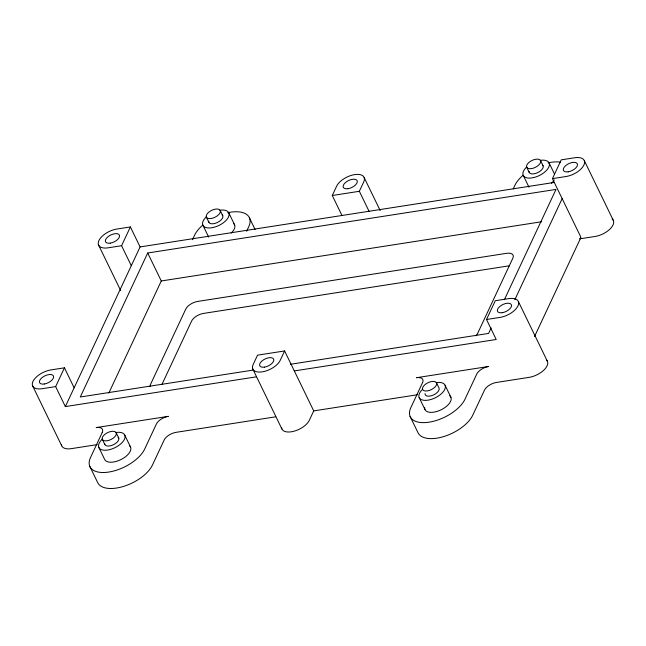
<?xml version="1.0" encoding="UTF-8"?>
<svg xmlns="http://www.w3.org/2000/svg" width="646" height="646" viewBox="0 0 646 646"><rect width="100%" height="100%" fill="white"/><g stroke="black" fill="none" stroke-linecap="round" stroke-linejoin="round"><path stroke-width="0.97" d="M55.653 386.599L64.438 367.816L50.905 369.924A15.375 7.663 -25.9 0 0 32.978 381.423A15.375 7.663 -25.9 0 0 42.119 388.706L55.653 386.599L65.351 406.584L256.309 376.844M121.585 245.722L130.379 226.94L116.845 229.047A15.375 7.663 -25.9 0 0 98.919 240.546A15.375 7.663 -25.9 0 0 108.052 247.83L121.585 245.722L131.291 265.708M65.351 406.584L140.085 246.925L130.379 226.94M504.381 299.696L556.004 189.415L147.7 252.998L80.298 396.999L253.571 370.021M108.811 393.075L161.282 280.97L147.7 252.998M192.484 239.682L194.583 235.209A30.75 15.326 -25.9 0 1 202.602 225.252M161.936 384.443L191.596 321.078A10.247 5.111 -25.9 0 1 203.547 313.407L509.605 265.756M246.627 231.252L248.718 226.778A30.75 15.326 -25.9 0 0 227.747 212.712M341.976 215.489L332.278 195.504L336.671 186.113A15.375 7.663 -25.9 0 1 354.606 174.614A15.375 7.663 -25.9 0 1 363.738 181.897L359.346 191.289L369.052 211.274M284.611 350.948L280.219 360.339A15.375 7.663 -25.9 0 1 262.284 371.838A15.375 7.663 -25.9 0 1 253.151 364.554L257.544 355.163L284.611 350.948L313.722 410.896L309.329 420.288A15.375 7.663 -25.9 0 1 293.817 431.278A15.375 7.663 -25.9 0 1 281.575 427.587M513.231 188.907L514.902 185.329A30.75 15.326 -25.9 0 1 522.929 175.373M486.511 319.504L495.296 300.721L508.838 298.613A15.375 7.663 -25.9 0 1 517.971 305.897A15.375 7.663 -25.9 0 1 500.044 317.396L486.511 319.504L496.209 339.489L294.318 370.925M552.443 178.635L561.237 159.853L574.77 157.745A15.375 7.663 -25.9 0 1 583.911 165.029A15.375 7.663 -25.9 0 1 565.985 176.528L552.443 178.635L580.584 236.589A2.56 1.89 25.1 0 1 579.72 238.826L595.095 236.476A15.375 7.663 -25.9 0 0 610.308 228.732A15.375 7.663 -25.9 0 0 612.166 218.954M491.154 327.95L488.594 333.425L290.417 364.279M514.814 299.752L562.149 198.621M534.557 336.501L580.617 238.099M332.278 195.504L359.346 191.289M140.085 246.925L554.413 182.406M161.282 280.97L541.703 221.74M97.223 444.61L71.23 448.655A15.375 7.663 -25.9 0 1 61.402 444.456M275.705 416.815L176.124 432.327A10.247 5.111 -25.9 0 0 164.165 439.991L152.448 465.031A30.75 15.326 -25.9 0 1 123.887 486.301A30.75 15.326 -25.9 0 1 97.538 482.287L89.77 466.307M313.722 410.896L417.292 394.771M584.299 160.612L613.409 220.561M549.14 163.034L554.551 174.17M540.589 160.668A7.687 3.836 -25.9 0 1 531.432 168.622A7.687 3.836 -25.9 0 1 528.864 162.493A7.687 3.836 -25.9 0 1 540.589 160.668L543.108 165.861M526.668 167.193L529.187 172.385M523.163 175.211L528.985 187.203M518.358 301.488L547.469 361.437M364.126 177.48L380.203 210.588M445.102 385.307L450.924 397.298M436.551 382.933A7.687 3.836 -25.9 0 1 427.394 390.895A7.687 3.836 -25.9 0 1 424.826 384.758A7.687 3.836 -25.9 0 1 436.551 382.933L439.07 388.133A7.687 3.836 -25.9 0 1 432.675 395.328A7.687 3.836 -25.9 0 1 425.011 393.624M419.125 397.476L424.947 409.467M410.097 416.428L417.857 432.416A30.75 15.326 -25.9 0 0 444.214 436.421A30.75 15.326 -25.9 0 0 472.767 415.152L484.492 390.111A10.247 5.111 -25.9 0 1 496.443 382.448L529.155 377.353A15.375 7.663 -25.9 0 0 544.368 369.609A15.375 7.663 -25.9 0 0 546.225 359.83M249.485 217.952L255.097 229.5M228.821 212.914L234.643 224.905M220.262 210.548A7.687 3.836 -25.9 0 1 211.105 218.501A7.687 3.836 -25.9 0 1 208.545 212.373A7.687 3.836 -25.9 0 1 220.262 210.548L222.789 215.74M206.34 217.064L208.868 222.264M202.836 225.091L208.658 237.082M252.764 368.963L281.874 428.92M98.531 244.963L120.689 290.595M124.783 435.186L130.605 447.177M116.223 432.812A7.687 3.836 -25.9 0 1 107.066 440.774A7.687 3.836 -25.9 0 1 104.507 434.637A7.687 3.836 -25.9 0 1 116.223 432.812L118.751 438.012M102.31 439.337L104.83 444.529M64.438 367.816L74.145 387.802M98.798 447.355L104.62 459.346A14.349 7.154 -25.9 0 0 122.046 459.015A14.349 7.154 -25.9 0 0 129.442 445.675M32.591 385.832L61.701 445.788M219.931 210.241A14.349 7.154 -25.9 0 1 227.691 218.396A14.349 7.154 -25.9 0 1 208.117 227.957A14.349 7.154 -25.9 0 1 206.316 216.886M436.22 382.626A14.349 7.154 -25.9 0 1 443.972 390.782A14.349 7.154 -25.9 0 1 424.398 400.342A14.349 7.154 -25.9 0 1 422.605 389.28M449.769 395.796A14.349 7.154 -25.9 0 1 440.701 409.992A14.349 7.154 -25.9 0 1 424.672 407.553M542.487 165.061A7.687 3.836 -25.9 0 1 537.633 172.668A7.687 3.836 -25.9 0 1 529.042 171.36M540.25 160.361A14.349 7.154 -25.9 0 1 548.01 168.517A14.349 7.154 -25.9 0 1 528.436 178.078A14.349 7.154 -25.9 0 1 526.635 167.007M233.481 223.403A14.349 7.154 -25.9 0 1 231.163 233.109M222.167 214.94A7.687 3.836 -25.9 0 1 217.306 222.547A7.687 3.836 -25.9 0 1 208.723 221.239M115.892 432.505A14.349 7.154 -25.9 0 1 123.652 440.661A14.349 7.154 -25.9 0 1 104.079 450.222A14.349 7.154 -25.9 0 1 102.278 439.159M118.129 437.205A7.687 3.836 -25.9 0 1 113.268 444.811A7.687 3.836 -25.9 0 1 104.684 443.503M475.884 335.791A10.247 5.111 -25.9 0 0 477.693 333.288L512.859 258.15A10.247 5.111 -25.9 0 0 506.771 253.297L197.724 301.416A10.247 5.111 -25.9 0 0 185.773 309.087L150.607 384.217A10.247 5.111 -25.9 0 0 150.171 386.51M554.203 179.919A14.349 7.154 -25.9 0 1 551.482 183.23M548.074 162.832A30.75 15.326 -25.9 0 1 560.453 162.146M102.262 432.432L90.545 457.481A30.75 15.326 -25.9 0 0 108.819 472.048A30.75 15.326 -25.9 0 0 144.68 449.051L156.405 424.002A10.247 5.111 -25.9 0 1 168.356 416.339L96.173 427.579A10.247 5.111 -25.9 0 1 102.262 432.432M422.589 382.553L410.864 407.602A30.75 15.326 -25.9 0 0 429.146 422.169A30.75 15.326 -25.9 0 0 465.007 399.171L476.732 374.123A10.247 5.111 -25.9 0 1 488.683 366.46L416.492 377.7A10.247 5.111 -25.9 0 1 422.589 382.553M568.181 171.828A7.687 3.836 -25.9 0 0 577.338 163.874A7.687 3.836 -25.9 0 0 565.613 165.699A7.687 3.836 -25.9 0 0 568.181 171.828M348.008 188.697A7.687 3.836 -25.9 0 0 357.165 180.743A7.687 3.836 -25.9 0 0 345.44 182.568A7.687 3.836 -25.9 0 0 348.008 188.697M264.489 367.138A7.687 3.836 -25.9 0 0 273.646 359.184A7.687 3.836 -25.9 0 0 261.921 361.009A7.687 3.836 -25.9 0 0 264.489 367.138M110.256 243.138A7.687 3.836 -25.9 0 0 119.413 235.176A7.687 3.836 -25.9 0 0 107.688 237.001A7.687 3.836 -25.9 0 0 110.256 243.138M502.241 312.704A7.687 3.836 -25.9 0 0 511.398 304.75A7.687 3.836 -25.9 0 0 499.681 306.575A7.687 3.836 -25.9 0 0 502.241 312.704M44.316 384.007A7.687 3.836 -25.9 0 0 53.473 376.053A7.687 3.836 -25.9 0 0 41.748 377.878A7.687 3.836 -25.9 0 0 44.316 384.007"/></g></svg>
